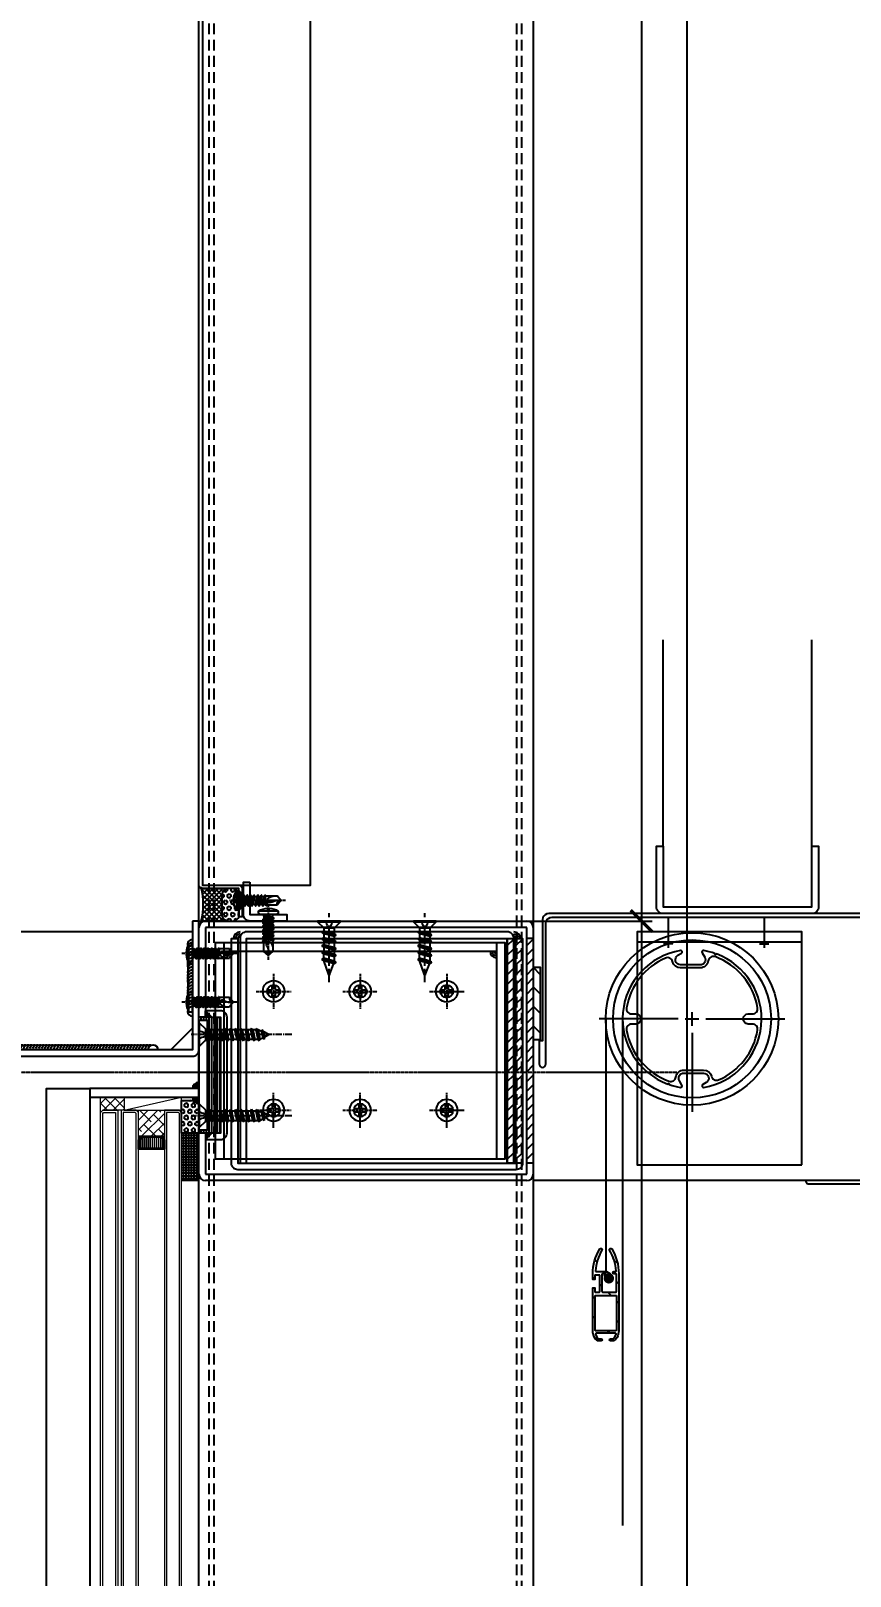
# Model space of a CAD drawing. Extents: x -3378 to 102197, y -3799 to 48702.
# Drawn here: x 58869 to 59248, y 27615 to 28330 of the extents above; entities that cross this region are included whole.
import ezdxf

# ---------------------------------------------------------------- set-up
doc = ezdxf.new("R2010")
doc.units = 0
for name, pattern in [('CEN1', [9, 6, -1, 1, -1]), ('CENTER', [2, 1.25, -0.25, 0.25, -0.25]), ('HIDDEN', [0.375, 0.25, -0.125])]:
    doc.linetypes.add(name, pattern=pattern)
for name, color, linetype in [('24WELD', 55, 'Continuous'), ('ARR', 6, 'Continuous'), ('BCM CL', 14, 'CENTER'), ('BCM-BKP', 6, 'Continuous'), ('BCM-DIM', 54, 'Continuous'), ('BCM-draft', 252, 'Continuous'), ('BCM-Extu', 4, 'Continuous'), ('BCM-GAK', 9, 'Continuous'), ('BCM-SIL', 8, 'Continuous'), ('CENTER', 4, 'CENTER'), ('CL', 14, 'CENTER'), ('DIM', 173, 'Continuous'), ('剖面線 HATCH', 251, 'Continuous'), ('泡棉', 8, 'Continuous'), ('矽利康', 9, 'Continuous'), ('結構體 STRUCTURAL', 154, 'Continuous'), ('螺絲 固定五金 FASTENERS', 124, 'Continuous'), ('螺絲、螺栓', 4, 'Continuous'), ('視覺模型鋁擠型暫替', 4, 'Continuous'), ('視覺模型鋁擠型暫替-RefEdit0', 4, 'Continuous'), ('金屬面材 METAL PANEL', 2, 'Continuous'), ('鋁擠型 AL. EXTRUSION', 3, 'Continuous'), ('鐵件 STEEL', 20, 'Continuous'), ('隱藏線 HIDDEN', 8, 'HIDDEN')]:
    doc.layers.add(name, color=color, linetype=linetype)
doc.layers.add('BCM-GK', color=252, linetype='Continuous', lineweight=5)
doc.layers.add('BCM-GLA', color=4, linetype='Continuous', lineweight=5)
doc.layers.add('不顯示', color=254, linetype='Continuous', plot=False)
doc.styles.add('GM_ANNO_TEXT', font='simplex.shx', dxfattribs={"width": 0.8})
doc.dimstyles.new('GM_DIM', dxfattribs={"dimscale": 0, "dimtxt": 20, "dimasz": 10, "dimexe": 5, "dimexo": 5, "dimgap": 5, "dimtad": 1, "dimdec": 0, "dimdsep": 46, "dimtxsty": 'GM_ANNO_TEXT', "dimblk": 'ARCHTICK', "dimcen": 0, "dimclrd": 4, "dimclre": 4, "dimclrt": 10, "dimadec": 0, "dimazin": 2, "dimtfac": 1, "dimtdec": 0, "dimtix": 1, "dimtofl": 0, "dimtmove": 2, "dimatfit": 3, "dimfxl": 1.5, "dimarcsym": 1})

# ---------------------------------------------------------------- blocks, each defined once
blk = doc.blocks.new('ASC-Facade Detail W1 & W2$0$CW_C1$0$NR-54')
for points in [[(-0.212, 1.246, 0.766396), (-0.442, -1.184, -0.994084), (-0.414, -1.194, 0.041271), (-0.212, -1.246, 0.632567), (-0.184, -1.205), (-0.23, -1.124, -0.575047), (-0.149, -0.985), (0.211, -0.985, -0.768251), (0.257, -1.159), (0.194, -1.195, 0.837568), (0.212, -1.246, 0.766396), (0.442, 1.184, -0.994084), (0.414, 1.194, 0.041271), (0.212, 1.246, 0.632567), (0.184, 1.205), (0.23, 1.124, -0.575047), (0.149, 0.985), (-0.211, 0.985, -0.768251), (-0.257, 1.159), (-0.194, 1.195, 0.837568)], [(-1.192, 0.202, 0.464153), (-1.1, 0.093), (-1.023, 0.093, -1), (-1.023, -0.093), (-1.1, -0.093, 0.464153), (-1.192, -0.202, 0.268255), (-0.42, -1.134, 0.481314), (-0.296, -1.059, -0.376214), (-0.149, -0.93), (0.211, -0.93, -0.348452), (0.355, -1.044, 0.468335), (0.483, -1.108, 0.253356), (1.192, -0.202, 0.464153), (1.1, -0.093), (1.023, -0.093, -1), (1.023, 0.093), (1.1, 0.093, 0.464153), (1.192, 0.202, 0.268255), (0.42, 1.134, 0.481314), (0.296, 1.059, -0.376214), (0.149, 0.93), (-0.211, 0.93, -0.348452), (-0.355, 1.044, 0.468335), (-0.483, 1.108, 0.253356)]]:
    blk.add_lwpolyline(points, format="xyb", close=True)
blk = doc.blocks.new('CW WINDOW SHADING')
at = {"layer": '鋁擠型 AL. EXTRUSION'}
h = blk.add_hatch(dxfattribs=at)
h.set_pattern_fill('ANSI31', color=256, scale=50.8, style=0)
h.set_pattern_definition([(135, (-79898.378, 10971.907), (4.49012806, 4.49012806), [])])
h.paths.add_polyline_path([(-10.91, 26.84), (-7.55, 26.84), (-7.55, 60.07), (-10.91, 60.07)])
h = blk.add_hatch(dxfattribs=at)
h.set_pattern_fill('ANSI31', color=256, scale=50.8, style=0)
h.set_pattern_definition([(135, (-79909.291, 10956.907), (4.49012806, 4.49012806), [])])
edge = h.paths.add_edge_path()
edge.add_arc((24.86, -70.34), 0.6, 31.34645, 211.34645, ccw=False)
edge.add_arc((6.58, -81.47), 22, 360, 391.34645, ccw=False)
edge.add_line((28.58, -81.47), (28.58, -107.91))
edge.add_arc((22.58, -107.91), 6, 330, 360, ccw=False)
edge.add_line((27.78, -110.91), (27.42, -111.54))
edge.add_arc((25.68, -110.54), 2, 270, 330, ccw=False)
edge.add_line((25.68, -112.54), (24.76, -112.54))
edge.add_arc((24.76, -112.04), 0.5, 90, 270, ccw=False)
edge.add_line((24.76, -111.54), (25.68, -111.54))
edge.add_arc((25.68, -110.54), 1, 270, 330)
edge.add_line((26.55, -111.04), (27.37, -109.61))
edge.add_arc((27.04, -109.42), 0.381, 330, 450)
edge.add_line((27.04, -109.04), (18.12, -109.04))
edge.add_arc((18.12, -109.42), 0.381, 450, 570)
edge.add_line((17.79, -109.61), (18.62, -111.04))
edge.add_arc((19.48, -110.54), 1, 210, 270)
edge.add_line((19.48, -111.54), (20.41, -111.54))
edge.add_arc((20.41, -112.04), 0.5, 270, 450, ccw=False)
edge.add_line((20.41, -112.54), (19.48, -112.54))
edge.add_arc((19.48, -110.54), 2, 210, 270, ccw=False)
edge.add_line((17.75, -111.54), (17.39, -110.91))
edge.add_arc((22.58, -107.91), 6, 180, 210, ccw=False)
edge.add_line((16.58, -107.91), (16.58, -87.96))
edge.add_line((16.58, -87.96), (17.48, -87.96))
edge.add_line((17.48, -87.96), (17.48, -89.63))
edge.add_arc((17.86, -89.63), 0.381, 540, 630)
edge.add_line((17.86, -90.01), (19.5, -90.01))
edge.add_arc((19.5, -89.63), 0.381, 270, 360)
edge.add_line((19.88, -89.63), (19.88, -82.49))
edge.add_arc((19.5, -82.49), 0.381, 360, 450)
edge.add_line((19.5, -82.11), (17.86, -82.11))
edge.add_arc((17.86, -82.49), 0.381, 450, 540)
edge.add_line((17.48, -82.49), (17.48, -84.15))
edge.add_line((17.48, -84.15), (16.58, -84.15))
edge.add_line((16.58, -84.15), (16.58, -81.47))
edge.add_arc((38.58, -81.47), 22, 508.65355, 540, ccw=False)
edge.add_arc((20.31, -70.34), 0.6, 328.65355, 508.65355, ccw=False)
edge.add_arc((38.58, -81.47), 20.8, 508.65355, 536.30887)
edge.add_arc((18.21, -80.16), 0.381, 536.30887, 630)
edge.add_line((18.21, -80.54), (21.81, -80.54))
edge.add_arc((21.81, -81.04), 0.5, 270, 450, ccw=False)
edge.add_line((21.81, -81.54), (21.16, -81.54))
edge.add_arc((21.16, -81.92), 0.381, 450, 540)
edge.add_line((20.78, -81.92), (20.78, -89.63))
edge.add_arc((21.16, -89.63), 0.381, 540, 630)
edge.add_line((21.16, -90.01), (27.2, -90.01))
edge.add_arc((27.2, -89.63), 0.381, 270, 360)
edge.add_line((27.58, -89.63), (27.58, -81.92))
edge.add_arc((27.2, -81.92), 0.381, 360, 450)
edge.add_line((27.2, -81.54), (26.36, -81.54))
edge.add_arc((26.36, -81.04), 0.5, 90, 270, ccw=False)
edge.add_line((26.36, -80.54), (26.96, -80.54))
edge.add_arc((26.96, -80.16), 0.381, 270, 363.69113)
edge.add_arc((6.58, -81.47), 20.8, 363.69113, 391.34645)
edge = h.paths.add_edge_path(flags=16)
edge.add_line((27.54, -91.58), (27.54, -107.58))
edge.add_arc((27.28, -107.58), 0.254, 270, 360, ccw=False)
edge.add_line((27.28, -107.84), (17.88, -107.84))
edge.add_arc((17.88, -107.58), 0.254, 180, 270, ccw=False)
edge.add_line((17.63, -107.58), (17.63, -91.84))
edge.add_arc((17.88, -91.84), 0.254, 90, 180, ccw=False)
edge.add_line((17.88, -91.58), (27.54, -91.58))
for p, q in [((182.85, 85), (-3.68, 85)), ((51.35, 83.12), (51.35, 69.19)), ((95.8, 83.12), (95.8, 69.19)), ((113.26, 71.86), (37.06, 71.86)), ((53.51, 71.01), (49.24, 71.01)), ((93.64, 71.01), (97.91, 71.01)), ((56.11, 36.3), (19.6, 36.3)), ((22.58, 36.3), (22.58, -80.3)), ((30.36, 36.3), (30.36, -197.94)), ((59.29, 36.3), (65.64, 36.3)), ((62.46, 33.12), (62.46, 39.47)), ((68.81, 36.3), (105.32, 36.3)), ((62.46, 29.95), (62.46, -6.57)), ((199.2, 10.18), (184.49, 10.18)), ((186.37, 12.07), (186.37, 8.3))]:
    blk.add_line(p, q, dxfattribs=at)
for points in [[(187.9, 84.41), (187.14, 84.83), (186.29, 85), (-3.68, 85), (-4.61, 84.83), (-5.38, 84.49), (-6.05, 83.9), (-6.48, 83.14), (-6.65, 82.29), (-6.65, 26.15), (-8.26, 26.15), (-8.26, 15.48), (-8.09, 14.89), (-7.75, 14.38), (-7.24, 14.04), (-6.65, 13.87), (-6.05, 14.04), (-5.55, 14.38), (-5.21, 14.89), (-5.12, 15.48), (-5.12, 80.43), (-4.95, 81.36), (-4.53, 82.21), (-3.94, 82.8), (-3.09, 83.22), (-2.16, 83.39), (184.51, 83.39), (185.45, 83.31), (186.21, 82.88), (186.89, 82.29), (187.31, 81.53), (187.48, 80.6), (187.48, 2.34), (189.09, 2.34), (189.09, 82.21), (188.92, 83.05), (188.49, 83.81)], [(113.26, -31.18), (113.26, 76.62), (37.06, 76.62), (37.06, -31.18)], [(-10.91, 26.84), (-7.55, 26.84), (-7.55, 60.07), (-10.91, 60.07)], [(190.66, 18.18), (189.09, 18.18), (189.09, 2.33), (186.55, 2.33), (186.55, -0.21), (189.09, -0.21), (189.09, -18.32), (183.52, -18.32), (183.52, -11.34), (181.95, -11.34), (181.95, -20.86), (189.09, -20.86), (189.09, -30.22), (189.34, -30.48), (189.09, -30.73), (189.09, -40), (219.26, -40), (220.84, -38.43), (194.01, -38.43), (194.01, -35.73), (192.44, -35.73), (192.44, -38.43), (190.66, -38.43), (190.66, -22.64), (192.44, -22.64), (192.44, -25.33), (194.01, -25.33), (194.01, -21.07), (190.66, -21.07), (190.66, -0.21), (194.01, -0.21), (194.01, 2.33), (190.66, 2.33), (190.66, 18.18)], [(22.58, -80.3), (22.05, -82.6)], [(22.58, -80.3), (24.61, -81.51)]]:
    blk.add_lwpolyline(points, close=True, dxfattribs=at)
blk.add_lwpolyline([(116.17, -40), (182.73, -40), (183.61, -40), (187.6, -40, 0.153915), (187.83, -39.93), (188.92, -39.16, 0.73323), (188.69, -38.43), (187.51, -38.43), (183.61, -38.43), (182.73, -38.43), (181.54, -38.43, -0.414214), (181.14, -38.02), (181.14, -11.75, -0.414214), (181.54, -11.34), (182.34, -11.34), (183.12, -11.34, -0.414214), (183.52, -11.75), (183.52, -13.14), (183.52, -17.29, 0.414214), (183.93, -17.7), (184.69, -17.7, 0.414214), (185.1, -17.29), (185.1, -16.73), (185.1, -10.17, 0.414214), (184.69, -9.76), (179.97, -9.76, 0.414214), (179.56, -10.17), (179.56, -37.13), (179.56, -38.02, -0.414214), (179.16, -38.43), (178.53, -38.43), (177.97, -38.43), (166.43, -38.43), (166.3, -38.55, -0.414214), (166.05, -38.55), (165.92, -38.43), (118, -38.43), (115.41, -38.43, 0.668179), (115.12, -39.12), (115.88, -39.88, 0.198912), (116.17, -40)], format="xyb", dxfattribs=at)
for points in [[(24.35, -70.65, -1), (25.37, -70.03, -0.137634), (28.58, -81.47), (28.58, -107.91, -0.131652), (27.78, -110.91), (27.42, -111.54, -0.267949), (25.68, -112.54), (24.76, -112.54, -1), (24.76, -111.54), (25.68, -111.54, 0.267949), (26.55, -111.04), (27.37, -109.61, 0.57735), (27.04, -109.04), (18.12, -109.04, 0.57735), (17.79, -109.61), (18.62, -111.04, 0.267949), (19.48, -111.54), (20.41, -111.54, -1), (20.41, -112.54), (19.48, -112.54, -0.267949), (17.75, -111.54), (17.39, -110.91, -0.131652), (16.58, -107.91), (16.58, -87.96), (17.48, -87.96), (17.48, -89.63, 0.414214), (17.86, -90.01), (19.5, -90.01, 0.414214), (19.88, -89.63), (19.88, -82.49, 0.414214), (19.5, -82.11), (17.86, -82.11, 0.414214), (17.48, -82.49), (17.48, -84.15), (16.58, -84.15), (16.58, -81.47, -0.137634), (19.79, -70.03, -1), (20.82, -70.65, 0.121258), (17.83, -80.13, 0.433211), (18.21, -80.54), (21.81, -80.54, -1), (21.81, -81.54), (21.16, -81.54, 0.414214), (20.78, -81.92), (20.78, -89.63, 0.414214), (21.16, -90.01), (27.2, -90.01, 0.414214), (27.58, -89.63), (27.58, -81.92, 0.414214), (27.2, -81.54), (26.36, -81.54, -1), (26.36, -80.54), (26.96, -80.54, 0.433211), (27.34, -80.13, 0.121258)], [(17.63, -91.58), (27.28, -91.58, -0.414214), (27.54, -91.84), (27.54, -107.58, -0.414214), (27.28, -107.84), (17.88, -107.84, -0.414214), (17.63, -107.58)], [(27.54, -91.58), (27.54, -107.58, -0.414214), (27.28, -107.84), (17.88, -107.84, -0.414214), (17.63, -107.58), (17.63, -91.84, -0.414214), (17.88, -91.58)]]:
    blk.add_lwpolyline(points, format="xyb", close=True, dxfattribs=at)
at = {"layer": '鋁擠型 AL. EXTRUSION', "const_width": 2.39}
blk.add_lwpolyline([(25.12, -83.21, -1), (22.9, -84.08, -1)], format="xyb", close=True, dxfattribs=at)
at = {"layer": '鋁擠型 AL. EXTRUSION'}
for radius in [39.88, 36.51]:
    blk.add_circle((62.46, 36.3), radius, dxfattribs=at)
at = {"layer": '鋁擠型 AL. EXTRUSION', "xscale": 25.39999999850988, "yscale": 25.39999999850988, "zscale": 25.39999999850988}
blk.add_blockref('ASC-Facade Detail W1 & W2$0$CW_C1$0$NR-54', (62.46, 36.3), dxfattribs=at)
blk = doc.blocks.new('6t 矽酸鈣板')
blk.add_blockref('CW WINDOW SHADING', (10.91, 38.43, 0))
blk = doc.blocks.new('*U654')
for centre, end in [((-143.9, 4.7), 286.3529), ((-141.4, 4.6), 286.3529), ((-138.9, 4.5), 286.3529), ((-136.4, 4.4), 286.3529), ((-133.9, 4.3), 286.3529), ((-131.4, 4.3), 286.3529), ((-128.9, 4.2), 286.3529), ((-126.4, 4.1), 286.3529), ((-123.9, 4), 286.3529), ((-121.4, 3.9), 286.3529), ((-118.9, 3.9), 286.3529), ((-116.4, 3.8), 286.3529), ((-113.9, 3.7), 286.3529), ((-111.4, 3.6), 286.3529), ((-108.9, 3.5), 286.3529), ((-106.4, 3.5), 286.3529), ((-103.9, 3.4), 286.3529), ((-101.4, 3.3), 286.3529), ((-98.9, 3.2), 286.3529), ((-96.4, 3.1), 286.3529), ((-94, 3), 286.3529), ((-91.5, 3), 286.3529), ((-89, 2.9), 286.3529), ((-86.5, 2.8), 286.3529), ((-84, 2.7), 286.3529), ((-81.5, 2.6), 286.3529), ((-79, 2.6), 286.3529), ((-76.5, 2.5), 286.3529), ((-74, 2.4), 286.3529), ((-71.5, 2.3), 286.3529), ((-69, 2.2), 286.3529), ((-66.5, 2.2), 286.3529), ((-64, 2.1), 286.3529), ((-61.5, 2), 286.3529), ((-59, 1.9), 286.3529), ((-56.5, 1.8), 286.3529), ((-54, 1.7), 286.3529), ((-51.5, 1.7), 286.3529), ((-49, 1.6), 286.3529), ((-46.5, 1.5), 286.3529), ((-44, 1.4), 286.3529), ((-41.5, 1.3), 286.3529), ((-39, 1.3), 286.3529), ((-36.5, 1.2), 286.3529), ((-34, 1.1), 286.3529), ((-31.5, 1), 286.3529), ((-29, 0.9), 286.3529), ((-26.5, 0.9), 286.3529), ((-24, 0.8), 286.3529), ((-21.5, 0.7), 286.3529), ((-19, 0.6), 286.3529), ((-16.5, 0.5), 286.3529), ((-14, 0.5), 286.3529), ((-11.5, 0.4), 286.3529), ((-9, 0.3), 286.3529), ((-6.5, 0.2), 286.3529), ((-4, 0.1), 358.1431)]:
    blk.add_arc(centre, 4, 178.1431, end)
blk = doc.blocks.new('*U655')
for centre, end in [((-0.4, -11.5), 16.3529), ((-0.3, -9), 16.3529), ((-0.1, -4), 88.1431), ((-0.2, -6.5), 16.3529), ((-0.9, -26.5), 16.3529), ((-0.8, -24), 16.3529), ((-0.7, -21.5), 16.3529), ((-0.5, -16.5), 16.3529), ((-0.6, -19), 16.3529), ((-0.5, -14), 16.3529), ((-1.3, -39), 16.3529), ((-1.2, -36.5), 16.3529), ((-1, -31.5), 16.3529), ((-1.1, -34), 16.3529), ((-0.9, -29), 16.3529), ((-1.7, -51.5), 16.3529), ((-1.6, -49), 16.3529), ((-1.4, -44), 16.3529), ((-1.5, -46.5), 16.3529), ((-1.3, -41.5), 16.3529), ((-1.8, -56.5), 16.3529), ((-1.9, -59), 16.3529), ((-1.7, -54), 16.3529)]:
    blk.add_arc(centre, 4, 268.1431, end)
blk = doc.blocks.new('A$C20AE7E0D')
at = {"layer": 'ARR', "color": 0, "linetype": 'CENTER', "ltscale": 0.87}
blk.add_line((21, 0), (-5.1, 0), dxfattribs=at)
at = {"layer": 'ARR', "color": 0, "linetype": 'ByBlock', "ltscale": 0.3}
for p, q in [((-1.61, -4.5), (-1.61, 4.5)), ((0.5, 2.24), (1.14, 1.9)), ((0.72, 2.13), (1.65, -2.5)), ((1.89, 1.9), (1.14, 1.9)), ((2.24, 2.5), (3.24, -2.5)), ((3.48, 1.9), (2.73, 1.9)), ((3.83, 2.5), (4.83, -2.5)), ((5.07, 1.9), (4.32, 1.9)), ((5.42, 2.5), (6.42, -2.5)), ((6.81, 1.9), (5.91, 1.9)), ((7.16, 2.5), (8.16, -2.5)), ((8.4, 1.9), (7.65, 1.9)), ((8.75, 2.5), (9.75, -2.5)), ((10.14, 1.9), (9.24, 1.9)), ((10.49, 2.5), (11.49, -2.5)), ((11.73, 1.9), (10.98, 1.9)), ((12.08, 2.5), (12.7, -0.6)), ((17.12, 2.1), (12.46, 2.1)), ((18.83, 0.06), (17.12, 2.1)), ((18.83, 0.06), (18.95, 0.06)), ((19, -0.01), (19, 0.01)), ((2.14, -1.9), (2.89, -1.9)), ((3.73, -1.9), (4.48, -1.9)), ((5.32, -1.9), (6.07, -1.9)), ((6.91, -1.9), (7.81, -1.9)), ((8.65, -1.9), (9.4, -1.9)), ((10.24, -1.9), (11.14, -1.9)), ((11.87, -2.1), (15.91, -2.1)), ((18.83, -0.06), (17.12, -2.1)), ((18.83, -0.06), (18.95, -0.06))]:
    blk.add_line(p, q, dxfattribs=at)
blk.add_lwpolyline([(-2.98, -0.5, 0.134476), (-1.61, -4.5), (-0.58, -4.5, 0.198912), (-0.44, -4.44), (-0.06, -4.06, 0.198912), (0, -3.92), (0, 3.92, 0.198912), (-0.06, 4.06), (-0.44, 4.44, 0.198912), (-0.58, 4.5), (-1.61, 4.5, 0.134562), (-2.98, 0.5), (-2.48, 0.5), (-2.48, -0.5), (-2.98, -0.5)], format="xyb", dxfattribs=at)
blk.add_lwpolyline([(1.14, 1.9), (2.14, -1.9), (1.8, -2.5), (1.65, -2.5), (1.3, -1.9), (0.3, 1.9), (0.5, 2.24)], dxfattribs=at)
for points in [[(3.24, -2.5), (2.89, -1.9), (1.89, 1.9), (2.24, 2.5), (2.39, 2.5), (2.73, 1.9), (3.73, -1.9), (3.39, -2.5)], [(4.83, -2.5), (4.48, -1.9), (3.48, 1.9), (3.83, 2.5), (3.98, 2.5), (4.32, 1.9), (5.32, -1.9), (4.98, -2.5)], [(6.42, -2.5), (6.07, -1.9), (5.07, 1.9), (5.42, 2.5), (5.57, 2.5), (5.91, 1.9), (6.91, -1.9), (6.57, -2.5)], [(8.16, -2.5), (7.81, -1.9), (6.81, 1.9), (7.16, 2.5), (7.31, 2.5), (7.65, 1.9), (8.65, -1.9), (8.31, -2.5)], [(9.75, -2.5), (9.4, -1.9), (8.4, 1.9), (8.75, 2.5), (8.9, 2.5), (9.24, 1.9), (10.24, -1.9), (9.9, -2.5)], [(11.49, -2.5), (11.14, -1.9), (10.14, 1.9), (10.49, 2.5), (10.64, 2.5), (10.98, 1.9), (11.98, -1.9), (11.64, -2.5)], [(12.08, 2.5), (11.73, 1.9), (12.7, -0.6), (12.46, 2.1), (12.23, 2.5)]]:
    blk.add_lwpolyline(points, close=True, dxfattribs=at)
for centre, radius, start, end in [((0.67, 3.07), 0.874, 220.33884, 257.78016), ((13.86, -0.29), 1.2, 56.15202, 236.15202), ((17.85, 6.88), 7.01, 241.64577, 278.00805), ((18.9, 1.75), 1.82, 168.86169, 267.68654), ((18.95, 0.01), 0.05, 0, 90), ((1.17, -3.34), 1.44, 84.73115, 144.21996), ((16.52, 4.88), 7.01, 241.64577, 274.95411), ((18.95, -0.01), 0.05, 270, 0)]:
    blk.add_arc(centre, radius, start, end, dxfattribs=at)
blk = doc.blocks.new('*U77')
at = {"color": 0, "linetype": 'ByBlock'}
blk.add_blockref('A$C20AE7E0D', (0, 0), dxfattribs=at)
blk = doc.blocks.new('組件01')
at = {"layer": '視覺模型鋁擠型暫替', "color": 7, "linetype": 'Continuous'}
for centre, radius, start, end in [((-88.5, 0), 3, 180, 270), ((-88.5, 0), 2, 180, 270), ((-88.5, 0), 1, 180, 270), ((-85.5, 0), 1, 270, 0), ((-85.5, 0), 2, 270, 0), ((-85.5, 0), 3, 270, 0)]:
    blk.add_arc(centre, radius, start, end, dxfattribs=at)
at = {"layer": '金屬面材 METAL PANEL', "linetype": 'Continuous'}
blk.add_line((-3, 13), (-13, 3), dxfattribs=at)
blk.add_lwpolyline([(-3, 62.5), (-3, 3), (-110, 3), (-110, 0), (-3, 0, 0.414214), (0, 3), (0, 62.5)], format="xyb", close=True, dxfattribs=at)
blk.add_lwpolyline([(-3, 57.5), (-105, 57.5), (-105, 3)], dxfattribs=at)
blk.add_lwpolyline([(-85.5, 0), (-85.5, -54.5, -0.414214), (-88.5, -57.5), (-130.5, -57.5), (-130.5, -54.5), (-88.5, -54.5), (-88.5, 0)], format="xyb", dxfattribs=at)
at = {"layer": '24WELD', "zscale": 0.5625}
for name, p, xscale, yscale, rotation in [('*U655', (-3, 18.48), 0.5625, 0.5625, 181.8569201425871), ('*U654', (-18.97, 3), -0.5625000000000022, 0.5625000000000022, 178.1430628016457)]:
    blk.add_blockref(name, p, dxfattribs=dict(at, xscale=xscale, yscale=yscale, rotation=rotation))
at = {"layer": '螺絲 固定五金 FASTENERS'}
for p in [(-3, 47.5), (-3, 25)]:
    blk.add_blockref('*U77', p, dxfattribs=at)
blk = doc.blocks.new('A$C4E2A2353')
at = {"layer": 'ARR', "color": 0, "linetype": 'CEN1', "ltscale": 0.5}
blk.add_line((42.86, 0), (-3.62, 0), dxfattribs=at)
at = {"layer": 'ARR', "color": 0, "linetype": 'ByBlock', "ltscale": 0.3}
for p, q in [((0.3, -5.3), (0.3, 5.3)), ((3.1, -2.5), (3.1, 2.5)), ((4.38, 2.15), (3.1, 2.15)), ((3.1, 1.24), (3.82, -2.16)), ((4.71, 2.87), (4.38, 2.15)), ((4.38, 2.15), (5.3, -2.16)), ((4.43, 1.96), (5.34, -2.36)), ((5.34, 2.15), (4.71, 2.87)), ((4.71, 2.87), (5.93, -2.88)), ((4.89, 2.06), (5.8, -2.26)), ((6.82, 2.15), (5.34, 2.15)), ((5.34, 2.15), (6.26, -2.16)), ((5.34, 2.15), (6.26, -2.16)), ((7.15, 2.87), (6.82, 2.15)), ((6.82, 2.15), (7.74, -2.16)), ((6.86, 1.96), (7.78, -2.36)), ((7.78, 2.15), (7.15, 2.87)), ((7.15, 2.87), (8.37, -2.88)), ((7.32, 2.06), (8.24, -2.26)), ((9.26, 2.15), (7.78, 2.15)), ((7.78, 2.15), (8.7, -2.16)), ((7.78, 2.15), (8.7, -2.16)), ((9.59, 2.87), (9.26, 2.15)), ((9.26, 2.15), (10.17, -2.16)), ((9.3, 1.96), (10.21, -2.36)), ((10.22, 2.15), (9.59, 2.87)), ((9.59, 2.87), (10.81, -2.88)), ((9.76, 2.06), (10.67, -2.26)), ((11.7, 2.15), (10.22, 2.15)), ((10.22, 2.15), (11.13, -2.16)), ((10.22, 2.15), (11.13, -2.16)), ((12.02, 2.87), (11.7, 2.15)), ((11.7, 2.15), (12.61, -2.16)), ((11.74, 1.96), (12.65, -2.36)), ((12.66, 2.15), (12.02, 2.87)), ((12.02, 2.87), (13.24, -2.88)), ((12.2, 2.06), (13.11, -2.26)), ((14.13, 2.15), (12.66, 2.15)), ((12.66, 2.15), (13.57, -2.16)), ((12.66, 2.15), (13.57, -2.16)), ((14.46, 2.87), (14.13, 2.15)), ((14.13, 2.15), (15.05, -2.16)), ((14.18, 1.96), (15.09, -2.36)), ((15.09, 2.15), (14.46, 2.87)), ((14.46, 2.87), (15.68, -2.88)), ((14.64, 2.06), (15.55, -2.26)), ((16.57, 2.15), (15.09, 2.15)), ((15.09, 2.15), (16.01, -2.16)), ((15.09, 2.15), (16.01, -2.16)), ((16.9, 2.87), (16.57, 2.15)), ((16.57, 2.15), (17.49, -2.16)), ((16.61, 1.96), (17.53, -2.36)), ((17.53, 2.15), (16.9, 2.87)), ((16.9, 2.87), (18.12, -2.88)), ((17.07, 2.06), (17.99, -2.26)), ((19.01, 2.15), (17.53, 2.15)), ((17.53, 2.15), (18.45, -2.16)), ((17.53, 2.15), (18.45, -2.16)), ((19.34, 2.87), (19.01, 2.15)), ((19.01, 2.15), (19.92, -2.16)), ((19.05, 1.96), (19.96, -2.36)), ((19.97, 2.15), (19.34, 2.87)), ((19.34, 2.87), (20.56, -2.88)), ((19.51, 2.06), (20.42, -2.26)), ((21.45, 2.15), (19.97, 2.15)), ((19.97, 2.15), (20.88, -2.16)), ((19.97, 2.15), (20.88, -2.16)), ((21.77, 2.87), (21.45, 2.15)), ((21.77, 2.87), (21.45, 2.15)), ((21.45, 2.15), (22.36, -2.16)), ((21.45, 2.15), (22.36, -2.16)), ((21.49, 1.96), (22.4, -2.36)), ((21.49, 1.96), (22.4, -2.36)), ((22.41, 2.15), (21.77, 2.87)), ((21.77, 2.87), (22.99, -2.88)), ((22.41, 2.15), (21.77, 2.87)), ((21.77, 2.87), (22.99, -2.88)), ((21.95, 2.06), (22.86, -2.26)), ((21.95, 2.06), (22.86, -2.26)), ((23.88, 2.15), (22.41, 2.15)), ((22.41, 2.15), (23.32, -2.16)), ((23.88, 2.15), (22.41, 2.15)), ((22.41, 2.15), (23.32, -2.16)), ((22.41, 2.15), (23.32, -2.16)), ((22.41, 2.15), (23.32, -2.16)), ((24.21, 2.87), (23.88, 2.15)), ((24.21, 2.87), (23.88, 2.15)), ((23.88, 2.15), (24.8, -2.16)), ((23.88, 2.15), (24.8, -2.16)), ((23.93, 1.96), (24.84, -2.36)), ((23.93, 1.96), (24.84, -2.36)), ((24.84, 2.15), (24.21, 2.87)), ((24.21, 2.87), (25.43, -2.88)), ((24.84, 2.15), (24.21, 2.87)), ((24.21, 2.87), (25.43, -2.88)), ((24.38, 2.06), (25.3, -2.26)), ((24.38, 2.06), (25.3, -2.26)), ((26.32, 2.15), (24.84, 2.15)), ((24.84, 2.15), (25.76, -2.16)), ((26.32, 2.15), (24.84, 2.15)), ((24.84, 2.15), (25.76, -2.16)), ((24.84, 2.15), (25.76, -2.16)), ((24.84, 2.15), (25.76, -2.16)), ((26.65, 2.87), (26.32, 2.15)), ((26.65, 2.87), (26.32, 2.15)), ((26.32, 2.15), (27.24, -2.16)), ((26.32, 2.15), (27.24, -2.16)), ((26.36, 1.96), (27.28, -2.36)), ((26.36, 1.96), (27.28, -2.36)), ((27.28, 2.15), (26.65, 2.87)), ((26.65, 2.87), (27.87, -2.88)), ((27.28, 2.15), (26.65, 2.87)), ((26.65, 2.87), (27.87, -2.88)), ((26.82, 2.06), (27.74, -2.26)), ((26.82, 2.06), (27.74, -2.26)), ((28.91, 1.45), (27.28, 2.15)), ((27.28, 2.15), (28.19, -2.16)), ((27.28, 2.15), (28.19, -2.16)), ((27.28, 2.15), (28.19, -2.16)), ((27.28, 2.15), (28.19, -2.16)), ((29.24, 2.17), (28.91, 1.45)), ((28.91, 1.45), (29.52, -1.46)), ((29.96, 0.99), (29.24, 2.17)), ((29.24, 2.17), (30.16, -2.18)), ((32.25, 0), (29.96, 1.25)), ((29.96, 0.99), (30.39, -1)), ((32.26, 0), (32.25, 0)), ((3.1, -1.02), (3.49, -2.88)), ((3.1, -2.44), (3.49, -2.88)), ((3.49, -2.88), (3.82, -2.16)), ((3.82, -2.16), (5.3, -2.16)), ((5.3, -2.16), (5.93, -2.88)), ((5.93, -2.88), (6.26, -2.16)), ((6.26, -2.16), (7.74, -2.16)), ((7.74, -2.16), (8.37, -2.88)), ((8.37, -2.88), (8.7, -2.16)), ((8.7, -2.16), (10.17, -2.16)), ((10.17, -2.16), (10.81, -2.88)), ((10.81, -2.88), (11.13, -2.16)), ((11.13, -2.16), (12.61, -2.16)), ((12.61, -2.16), (13.24, -2.88)), ((13.24, -2.88), (13.57, -2.16)), ((13.57, -2.16), (15.05, -2.16)), ((15.05, -2.16), (15.68, -2.88)), ((15.68, -2.88), (16.01, -2.16)), ((16.01, -2.16), (17.49, -2.16)), ((17.49, -2.16), (18.12, -2.88)), ((18.12, -2.88), (18.45, -2.16)), ((18.45, -2.16), (19.92, -2.16)), ((19.92, -2.16), (20.56, -2.88)), ((20.56, -2.88), (20.88, -2.16)), ((20.88, -2.16), (22.36, -2.16)), ((22.36, -2.16), (22.99, -2.88)), ((22.36, -2.16), (22.99, -2.88)), ((22.99, -2.88), (23.32, -2.16)), ((22.99, -2.88), (23.32, -2.16)), ((23.32, -2.16), (24.8, -2.16)), ((23.32, -2.16), (24.8, -2.16)), ((24.8, -2.16), (25.43, -2.88)), ((24.8, -2.16), (25.43, -2.88)), ((25.43, -2.88), (25.76, -2.16)), ((25.43, -2.88), (25.76, -2.16)), ((25.76, -2.16), (27.24, -2.16)), ((25.76, -2.16), (27.24, -2.16)), ((27.24, -2.16), (27.87, -2.88)), ((27.24, -2.16), (27.87, -2.88)), ((27.87, -2.88), (28.19, -2.16)), ((27.87, -2.88), (28.19, -2.16)), ((28.19, -2.16), (29.52, -1.46)), ((29.52, -1.46), (30.16, -2.18)), ((30.16, -2.18), (30.39, -1)), ((30.39, -1), (32.25, -0.01)), ((32.25, -0.01), (32.26, 0))]:
    blk.add_line(p, q, dxfattribs=at)
blk.add_lwpolyline([(3.1, 2.5), (0.3, 5.3), (0, 5.3), (0, -5.3), (0.3, -5.3), (3.1, -2.5)], dxfattribs=at)
blk.add_lwpolyline([(0, -1.61, 0.048054), (2.67, -0.68, 0.292428), (3.1, 0, 0.292428), (2.67, 0.68, 0.048054), (0, 1.61, 0.048054)], format="xyb", dxfattribs=at)
blk = doc.blocks.new('*U920')
at = {"layer": '螺絲、螺栓', "color": 0, "linetype": 'ByBlock', "xscale": -1, "rotation": 180}
blk.add_blockref('A$C4E2A2353', (0, 0), dxfattribs=at)
blk = doc.blocks.new('*u164')
at = {"layer": '泡棉'}
h = blk.add_hatch(dxfattribs=at)
h.set_pattern_fill('HEX', color=256, scale=0.3)
h.set_pattern_definition([(0, (-4141.5022, 978.2385), (0, 1.6497784), [0.9525, -1.905]), (120, (-4141.5022, 978.2385), (-1.42875, -0.8248892), [0.9525, -1.905]), (60, (-4140.5497, 978.2385), (-1.42875, 0.8248892), [0.9525, -1.905])])
edge = h.paths.add_edge_path()
edge.add_line((-12, 9.53), (-3, 9.53))
edge.add_arc((-3, 12.53), 3, 270, 360)
edge.add_line((0, 12.53), (0, 14.53))
edge.add_arc((-3, 14.53), 3, 0, 90)
edge.add_line((-3, 17.53), (-12, 17.53))
edge.add_arc((-12, 14.53), 3, 90, 180)
edge.add_line((-15, 14.53), (-15, 12.53))
edge.add_arc((-12, 12.53), 3, 180, 270)
at = {"layer": '矽利康'}
h = blk.add_hatch(dxfattribs=at)
h.set_pattern_fill('ANSI37', color=256, scale=0.5, style=0)
h.set_pattern_definition([(45, (-4141.5022, 978.2385), (-1.122532, 1.122532), []), (135, (-4141.5022, 978.2385), (-1.122532, -1.122532), [])])
edge = h.paths.add_edge_path()
edge.add_arc((-7.73, -32.06), 32.98, 76.43716, 103.56284)
edge.add_arc((-16.6, 1.13), 1.6, 315, 360)
edge.add_line((-15, 1.13), (-15, 12.53))
edge.add_arc((-12, 12.53), 3, 180, 270)
edge.add_line((-12, 9.53), (-3, 9.53))
edge.add_arc((-3, 12.53), 3, 270, 360)
edge.add_line((0, 12.53), (0, 0))
at = {"layer": '泡棉'}
blk.add_lwpolyline([(-12, 9.53), (-3, 9.53, 0.414214), (0, 12.53), (0, 14.53, 0.414214), (-3, 17.53), (-12, 17.53, 0.414214), (-15, 14.53), (-15, 12.53, 0.414214)], format="xyb", close=True, dxfattribs=at)
at = {"layer": '矽利康'}
blk.add_lwpolyline([(0, 0, 0.118914), (-15.47, 0, 0.198912), (-15, 1.13), (-15, 12.53, 0.414214), (-12, 9.53), (-3, 9.53, 0.414214), (0, 12.53)], format="xyb", close=True, dxfattribs=at)
blk = doc.blocks.new('*U35')
blk.add_lwpolyline([(1.22, 0.68), (2.48, 0.68, -0.398336), (3.02, 0.16, -0.027263), (3.02, -0.16, -0.398336), (2.48, -0.68), (1.22, -0.68, 0.414214), (0.68, -1.22), (0.68, -2.48, -0.398336), (0.16, -3.02, -0.027263), (-0.16, -3.02, -0.398336), (-0.68, -2.48), (-0.68, -1.22, 0.414214), (-1.22, -0.68), (-2.48, -0.68, -0.398336), (-3.02, -0.16, -0.027263), (-3.02, 0.16, -0.398336), (-2.48, 0.68), (-1.22, 0.68, 0.414214), (-0.68, 1.22), (-0.68, 2.48, -0.398336), (-0.16, 3.02, -0.027263), (0.16, 3.02, -0.398336), (0.68, 2.48), (0.68, 1.22, 0.414214)], format="xyb", close=True)
blk.add_circle((0, 0), 5)
at = {"layer": 'CL'}
for p, q in [((0, 8.04), (0, -8.04)), ((-8.04, 0), (8.04, 0))]:
    blk.add_line(p, q, dxfattribs=at)
blk = doc.blocks.new('圓孔6mm')
at = {"layer": '視覺模型鋁擠型暫替', "color": 6, "linetype": 'Continuous'}
blk.add_circle((0, 0), 3, dxfattribs=at)
at = {"layer": 'BCM-draft'}
blk.add_blockref('*U35', (0, 0), dxfattribs=at)
blk = doc.blocks.new('上下水槽合併托架用')
at = {"layer": '視覺模型鋁擠型暫替-RefEdit0', "color": 7}
for centre, radius, start, end in [((-130, -4), 1, 270, 0), ((-130, -4), 2, 270, 0), ((-130, -4), 3, 270, 0), ((-4, -4), 3, 180, 270), ((-4, -4), 2, 180, 270), ((-4, -4), 1, 180, 270)]:
    blk.add_arc(centre, radius, start, end, dxfattribs=at)
at = {"layer": '金屬面材 METAL PANEL'}
for p, q in [((-130, 0), (-130, -100)), ((-130, -4), (-4, -4)), ((-4, 0), (-4, -100))]:
    blk.add_line(p, q, dxfattribs=at)
blk.add_lwpolyline([(-134, -100), (0, -100), (0, 0), (-134, 0)], close=True, dxfattribs=at)
at = {"layer": '視覺模型鋁擠型暫替', "linetype": 'Continuous'}
for p in [(-107, -22.5, 0), (-67, -22.5, 0), (-27, -22.5, 0)]:
    blk.add_blockref('圓孔6mm', p, dxfattribs=at)
at = {"layer": '視覺模型鋁擠型暫替', "linetype": 'Continuous', "xscale": -1, "rotation": 180}
for p in [(-107, -77.5, 0), (-67, -77.5, 0), (-27, -77.5, 0)]:
    blk.add_blockref('圓孔6mm', p, dxfattribs=at)
blk = doc.blocks.new('*u927')
at = {"layer": 'CENTER', "color": 0, "ltscale": 5}
blk.add_line((28.28, 0), (-3.62, 0), dxfattribs=at)
at = {"layer": '螺絲、螺栓', "color": 0, "linetype": 'ByBlock', "ltscale": 0.2}
for p, q in [((0.3, 5.3), (0.3, -5.3)), ((3.1, 2.5), (3.1, -2.5)), ((3.1, 2.39), (4.64, 2.39)), ((5.08, 3.15), (6.34, -3.15)), ((5.7, 2.39), (7.79, 2.39)), ((8.23, 3.15), (9.49, -3.15)), ((8.85, 2.39), (10.94, 2.39)), ((11.38, 3.15), (12.64, -3.15)), ((12, 2.39), (14.09, 2.39)), ((14.53, 3.15), (15.79, -3.15)), ((17.24, 2.39), (15.15, 2.39)), ((17.68, 3.15), (18.94, -3.15)), ((18.17, 2.61), (24.84, 0.24)), ((3.1, -2.39), (5.9, -2.39)), ((6.96, -2.39), (9.05, -2.39)), ((10.11, -2.39), (12.2, -2.39)), ((13.26, -2.39), (15.35, -2.39)), ((16.41, -2.39), (18.5, -2.39)), ((24.84, -0.23), (19.52, -2.25))]:
    blk.add_line(p, q, dxfattribs=at)
blk.add_lwpolyline([(3.1, -2.5), (0.3, -5.3), (0, -5.3), (0, 5.3), (0.3, 5.3), (3.1, 2.5)], dxfattribs=at)
blk.add_lwpolyline([(0, 1.61, -0.048054), (2.67, 0.68, -0.292428), (3.1, 0, -0.292428), (2.67, -0.68, -0.048054), (0, -1.61, -0.048054)], format="xyb", dxfattribs=at)
for points in [[(6.34, -3.15), (5.9, -2.39), (4.64, 2.39), (5.08, 3.15), (5.27, 3.15), (5.7, 2.39), (6.96, -2.39), (6.53, -3.15)], [(9.49, -3.15), (9.05, -2.39), (7.79, 2.39), (8.23, 3.15), (8.42, 3.15), (8.85, 2.39), (10.11, -2.39), (9.68, -3.15)], [(12.64, -3.15), (12.2, -2.39), (10.94, 2.39), (11.38, 3.15), (11.57, 3.15), (12, 2.39), (13.26, -2.39), (12.83, -3.15)], [(15.79, -3.15), (15.35, -2.39), (14.09, 2.39), (14.53, 3.15), (14.72, 3.15), (15.15, 2.39), (16.41, -2.39), (15.98, -3.15)], [(18.94, -3.15), (18.5, -2.39), (17.24, 2.39), (17.68, 3.15), (17.87, 3.15), (18.3, 2.39), (19.56, -2.39), (19.13, -3.15)]]:
    blk.add_lwpolyline(points, close=True, dxfattribs=at)
blk.add_arc((24.75, 0), 0.252, 292.16272, 69.4623, dxfattribs=at)
blk = doc.blocks.new('*U929')
blk.add_blockref('*u927', (0, 0))
blk = doc.blocks.new('陽台帷幕下方固定')
h = blk.add_hatch()
h.set_pattern_fill('ANSI31', color=9, scale=10, angle=45, style=0)
h.set_pattern_definition([(90, (28287.5603, -593331.8325), (-1.25, 1e-15), [])])
h.paths.add_polyline_path([(-150.5, -80), (-150.5, -46), (-154.5, -46), (-154.5, -44.5), (-144.5, -44.5), (-144.5, -80)])
h = blk.add_hatch()
h.set_pattern_fill('ANSI31', color=9, scale=10, angle=45, style=0)
h.set_pattern_definition([(90, (28287.5603, -593330.4569), (-1.25, 1e-15), [])])
h.paths.add_polyline_path([(-150.5, -80), (-150.5, -96.5), (-154.5, -96.5), (-154.5, -98), (-144.5, -98), (-144.5, -80)])
at = {"layer": 'BCM-DIM', "linetype": 'Continuous'}
h = blk.add_hatch(dxfattribs=at)
h.set_pattern_fill('ANSI37', color=256, scale=10, angle=45)
h.set_pattern_definition([(90, (-95148.0597, -997947.1466), (-1.25, 0), []), (180, (-95148.0597, -997947.1466), (-1e-16, -1.25), [])])
h.paths.add_polyline_path([(-154.38, -120), (-162.38, -120), (-162.38, -98), (-154.38, -98)])
at = {"layer": 'BCM-Extu', "linetype": 'ByBlock'}
h = blk.add_hatch(dxfattribs=at)
h.set_pattern_fill('DOTS', color=8, scale=15, angle=90, style=0)
h.set_pattern_definition([(90, (374.4122, 2604.4488), (-0.9375, 0.46875), [0, -0.9375])])
h.paths.add_polyline_path([(-181.43, -100), (-182, -101.54), (-182, -105), (-171, -105), (-171, -101.54), (-171.57, -100)])
at = {"layer": 'BCM-GK', "linetype": 'ByBlock'}
h = blk.add_hatch(dxfattribs=at)
h.set_pattern_fill('ANSI37', color=256, angle=-180)
h.set_pattern_definition([(225, (-459917.4387, 114221.5872), (2.24506403, -2.24506403), []), (315, (-459917.4387, 114221.5872), (2.24506403, 2.24506403), [])])
h.paths.add_polyline_path([(-200, -81.5), (-189, -81.5), (-189, -87.5), (-199, -87.5), (-200, -88.5)])
h = blk.add_hatch(dxfattribs=at)
h.set_pattern_fill('ANSI38', color=256, angle=180)
h.set_pattern_definition([(225, (1299193.2597, -122316.8227), (2.24506403, -2.24506403), []), (315, (1299193.2597, -122316.8227), (6.735192091, -2.24506403), [7.9375, -4.7625])])
h.paths.add_polyline_path([(-171.22, -99.5), (-170.5, -101.45), (-170.5, -87.5), (-182.5, -87.5), (-182.5, -101.45), (-181.77, -99.5)])
at = {"layer": '剖面線 HATCH'}
h = blk.add_hatch(dxfattribs=at)
h.set_pattern_fill('ANSI31', color=256)
h.set_pattern_definition([(45, (-51379.389, -102655.0787), (-2.24506403, 2.24506403), [])])
h.paths.add_polyline_path([(-9, -8), (-12, -8), (-12, -112.01), (-9, -112.01)])
h = blk.add_hatch(dxfattribs=at)
h.set_pattern_fill('ANSI31', color=256)
h.set_pattern_definition([(45, (-51375.3893, -102655.0787), (-2.24506403, 2.24506403), [])])
h.paths.add_polyline_path([(-5, -8), (-8, -8), (-8, -112.01), (-5, -112.01)])
h = blk.add_hatch(dxfattribs=at)
h.set_pattern_fill('ANSI31', color=256)
h.set_pattern_definition([(45, (-51370.3898, -102655.0726), (-2.24506403, 2.24506403), [])])
h.paths.add_polyline_path([(0, -7.99), (-3, -7.99), (-3, -112), (0, -112)])
at = {"layer": '泡棉'}
h = blk.add_hatch(dxfattribs=at)
h.set_pattern_fill('HEX', color=256, scale=0.3, angle=90)
h.set_pattern_definition([(90, (4e-05, -139.66), (-1.649778, 1e-16), [0.9525, -1.905]), (210, (4e-05, -139.66), (0.824889, -1.42875), [0.9525, -1.905]), (150, (4e-05, -138.7075), (-0.824889, -1.42875), [0.9525, -1.905])])
h.paths.add_polyline_path([(-154.5, -83), (-162.5, -83), (-162.5, -98), (-154.5, -98)])
at = {"layer": '視覺模型鋁擠型暫替', "linetype": 'Continuous'}
h = blk.add_hatch(dxfattribs=at)
h.set_pattern_fill('ANSI31', color=1, scale=5)
h.set_pattern_definition([(45, (-80931.471, -992305.4549), (-0.44194173824, 0.44194173824), [])])
h.paths.add_polyline_path([(-151.5, -44.5), (-148.5, -44.5), (-151.5, -41.5)])
h = blk.add_hatch(dxfattribs=at)
h.set_pattern_fill('ANSI31', color=1, scale=5)
h.set_pattern_definition([(45, (-80931.471, -992321.95303), (-0.44194173824, 0.44194173824), [])])
h.paths.add_polyline_path([(-151.5, -101), (-148.5, -98), (-151.5, -98)])
at = {"layer": 'BCM-DIM', "linetype": 'Continuous'}
for p, q in [((-154.38, -98), (-162.38, -98)), ((-154.5, -120), (-162.5, -120))]:
    blk.add_line(p, q, dxfattribs=at)
at = {"layer": 'BCM-Extu', "color": 8, "linetype": 'ByBlock'}
for points in [[(-170.5, -101.45), (-170.5, -105.5), (-182.5, -105.5), (-182.5, -101.45), (-181.77, -99.5), (-171.22, -99.5)], [(-171.57, -100), (-181.43, -100), (-182, -101.54), (-182, -105), (-171, -105), (-171, -101.54)]]:
    blk.add_lwpolyline(points, close=True, dxfattribs=at)
at = {"layer": 'BCM-GK'}
blk.add_lwpolyline([(-200, -81.5), (-189, -81.5), (-189, -87.5), (-199, -87.5), (-200, -88.5), (-200, -81.5)], dxfattribs=at)
at = {"layer": 'BCM-GK', "linetype": 'ByBlock'}
for points in [[(-189, -87.5), (-162.5, -87.5), (-162.5, -81.5), (-189, -81.5)], [(-170.5, -87.5), (-170.5, -99.5), (-182.5, -99.5), (-182.5, -87.5)]]:
    blk.add_lwpolyline(points, close=True, dxfattribs=at)
blk.add_lwpolyline([(-189, -87.5), (-162.5, -81.5)], dxfattribs=at)
at = {"layer": '剖面線 HATCH'}
for points in [[(-12, -8), (-9, -8), (-9, -112.01), (-12, -112.01)], [(-8, -8), (-5, -8), (-5, -112.01), (-8, -112.01)], [(-3, -7.99), (0, -7.99), (0, -112), (-3, -112)]]:
    blk.add_lwpolyline(points, close=True, dxfattribs=at)
at = {"layer": '泡棉'}
blk.add_lwpolyline([(-154.5, -98), (-162.5, -98), (-162.5, -83), (-154.5, -83)], close=True, dxfattribs=at)
at = {"layer": '視覺模型鋁擠型暫替', "color": 1, "linetype": 'Continuous'}
for points in [[(-148.5, -44.5), (-151.5, -44.5), (-151.5, -41.5), (-148.5, -44.5)], [(-148.5, -98), (-151.5, -98), (-151.5, -101), (-148.5, -98)]]:
    blk.add_lwpolyline(points, dxfattribs=at)
at = {"layer": '視覺模型鋁擠型暫替', "color": 7, "linetype": 'Continuous'}
for centre, radius, start, end in [((-135.5, -7.99), 3, 90, 180), ((-135.5, -7.99), 2, 90, 180), ((-135.5, -7.99), 1, 90, 180), ((-9, -8), 3, 0, 90), ((-9, -8), 2, 0, 90), ((-9, -8), 1, 0, 90)]:
    blk.add_arc(centre, radius, start, end, dxfattribs=at)
at = {"layer": '視覺模型鋁擠型暫替', "color": 2, "linetype": 'Continuous'}
for centre, radius, start, end in [((-154.5, -77.5), 3, 90, 180), ((-154.5, -77.5), 2.5, 90, 180), ((-154.5, -77.5), 2, 90, 180), ((-154.5, -77.5), 1.5, 90, 180), ((-154.5, -77.5), 1, 90, 180), ((-154.5, -81.5), 3, 180, 270), ((-154.5, -81.5), 2.5, 180, 270), ((-154.5, -81.5), 2, 180, 270), ((-154.5, -81.5), 1.5, 180, 270), ((-154.5, -81.5), 1, 180, 270)]:
    blk.add_arc(centre, radius, start, end, dxfattribs=at)
at = {"layer": '視覺模型鋁擠型暫替-RefEdit0'}
blk.add_line((-151.5, -44.5, 0), (-154.5, -44.5), dxfattribs=at)
at = {"layer": '金屬面材 METAL PANEL'}
for p, q in [((-151.5, 0, 0), (-3, 0, 0)), ((-154.5, -44.5), (-154.5, -3, 0)), ((-3, -3, 0), (-151.5, -3, 0)), ((-151.5, -3, 0), (-151.5, -44.5)), ((-3, -117, 0), (-3, -3, 0)), ((0, -3, 0), (0, -117)), ((-151.5, -98), (-154.5, -98)), ((-154.5, -117), (-154.5, -98)), ((-151.5, -98), (-151.5, -117)), ((-151.5, -117), (-3, -117)), ((-3, -120), (-151.5, -120))]:
    blk.add_line(p, q, dxfattribs=at)
for points in [[(-154.5, 0), (-154.5, 610), (-75, 610)], [(0, 550), (0, 0)]]:
    blk.add_lwpolyline(points, dxfattribs=at)
for points in [[(-132.5, -112.01), (-132.5, -8), (-12, -8), (-12, -112.01), (-9, -112.01), (-9, -8, 0.414214), (-12, -5), (-132.5, -5, 0.414214), (-135.5, -8), (-135.5, -112.01)], [(-5, -8), (-5, -112.01, -0.414214), (-8, -115.01), (-136.5, -115.01, -0.414214), (-139.5, -112.01), (-139.5, -8), (-136.5, -8), (-136.5, -112.01), (-8, -112.01), (-8, -8)], [(-151.5, -101), (-144.5, -101, 0.414214), (-141.5, -98), (-141.5, -44.5, 0.414239), (-144.5, -41.5), (-151.5, -41.5), (-148.5, -44.5), (-144.5, -44.5), (-144.5, -98), (-148.5, -98)]]:
    blk.add_lwpolyline(points, format="xyb", close=True, dxfattribs=at)
for points in [[(-154.5, -96.5), (-150.5, -96.5), (-150.5, -46), (-154.5, -46)], [(-205, -81.5), (-154.5, -81.5), (-154.5, -77.5), (-205, -77.5)]]:
    blk.add_lwpolyline(points, close=True, dxfattribs=at)
for centre, start, end in [((-151.5, -3, 0), 90, 180), ((-3, -3, 0), 0, 90), ((-151.5, -117), 180, 270), ((-3, -117), 270, 0)]:
    blk.add_arc(centre, 3, start, end, dxfattribs=at)
at = {"layer": '鐵件 STEEL', "elevation": 0}
blk.add_lwpolyline([(-130.92, 18), (-130.92, 3), (-113.92, 3), (-113.92, 0), (-130.92, 0, -0.414214), (-133.92, 3), (-133.92, 18)], format="xyb", close=True, dxfattribs=at)
at = {"layer": 'BCM-SIL', "extrusion": (0, 0, -1), "xscale": -1.000000000000006, "zscale": -1.000000000000006, "rotation": 90}
blk.add_blockref('*u164', (153.45, 0, 0), dxfattribs=at)
at = {"layer": '螺絲 固定五金 FASTENERS'}
for name, p, xscale, rotation in [('*U77', (-135.52, 9.5, 0), -1, 180), ('*U77', (-122.42, 3, 0), -1.000000000000006, 90), ('*U929', (-94.37, 0, 0), -1.000000000000004, 90), ('*U929', (-50.13, 0, 0), -1.000000000000004, 90), ('*U920', (-154.5, -52.5), -1, 180), ('*U920', (-154.5, -90), -1, 180)]:
    blk.add_blockref(name, p, dxfattribs=dict(at, xscale=xscale, rotation=rotation))
at = {"layer": '視覺模型鋁擠型暫替', "linetype": 'Continuous'}
blk.add_blockref('組件01', (-154.5, -62.5), dxfattribs=at)
at = {"layer": '金屬面材 METAL PANEL'}
blk.add_blockref('上下水槽合併托架用', (-13, -10), dxfattribs=at)
blk = doc.blocks.new('_ArchTick')
at = {"color": 0, "linetype": 'ByBlock', "const_width": 0.15}
blk.add_lwpolyline([(-0.5, -0.5), (0.5, 0.5)], dxfattribs=at)
blk = doc.blocks.new('*D846')
at = {"layer": 'Defpoints', "color": 0, "ltscale": 10, "transparency": 16777216}
for p in [(59059.85, 28998.09, 0), (59093.31, 27918.09, 0), (59151.11, 27918.09)]:
    blk.add_point(p, dxfattribs=at)
at = {"layer": 'DIM', "color": 4, "lineweight": -2, "ltscale": 10, "transparency": 16777216}
for p, q in [((59064.85, 28998.09), (59156.11, 28998.09)), ((59151.11, 28998.09), (59151.11, 27918.09)), ((59098.31, 27918.09), (59156.11, 27918.09))]:
    blk.add_line(p, q, dxfattribs=at)
at = {"layer": 'DIM', "color": 4, "lineweight": -2, "ltscale": 10, "transparency": 16777216, "xscale": 10, "yscale": 10, "zscale": 10}
for p, rotation in [((59151.11, 28998.09), 90), ((59151.11, 27918.09), 270)]:
    blk.add_blockref('_ArchTick', p, dxfattribs=dict(at, rotation=rotation))
at = {"layer": 'DIM', "color": 10, "ltscale": 10, "transparency": 16777216, "insert": (59136.11, 28458.09), "char_height": 20, "attachment_point": 5, "rotation": 90, "style": 'GM_ANNO_TEXT', "bg_fill": 3, "box_fill_scale": 1.1, "bg_fill_color": 256, "bg_fill_true_color": 13158600, "bg_fill_transparency": 0}
blk.add_mtext('1080', dxfattribs=at)

msp = doc.modelspace()

# ---------------------------------------------------------------- linework, layer by layer
at = {"layer": 'BCM CL', "ltscale": 0.5}
msp.add_line((59167.397, 27848.086), (58831.995, 27848.086), dxfattribs=at)
at = {"layer": 'BCM-BKP'}
msp.add_lwpolyline([(58948.211, 28419.223), (58948.211, 27934.686), (58965.011, 27934.686, -0.4142136), (58966.611, 27933.086), (58966.611, 27920.086), (58965.011, 27920.086), (58965.011, 27933.086), (58948.211, 27933.086, -0.4142136), (58946.611, 27934.686), (58946.611, 28419.223)], format="xyb", dxfattribs=at)
at = {"layer": 'BCM-DIM', "linetype": 'Continuous'}
msp.add_line((58946.611, 27820.086), (58938.611, 27820.086), dxfattribs=at)
at = {"layer": 'BCM-GAK'}
msp.add_lwpolyline([(58948.211, 28419.223), (58948.211, 27934.686), (58998.211, 27934.686), (58998.211, 28419.223)], dxfattribs=at)
at = {"layer": 'BCM-GAK', "const_width": 0.2}
msp.add_lwpolyline([(58998.211, 28419.223), (58998.211, 27934.686), (58977.111, 27934.686)], dxfattribs=at)
at = {"layer": 'BCM-GLA', "linetype": 'ByBlock'}
for points in [[(58901.11, 26608.686), (58901.111, 27829.586), (58902.111, 27830.586), (58909.111, 27830.586), (58909.11, 26608.686)], [(58918.61, 26608.686), (58918.611, 27829.586), (58917.611, 27830.586), (58910.611, 27830.586), (58910.61, 26608.686)], [(58938.61, 26608.686), (58938.611, 27829.586), (58937.611, 27830.586), (58930.611, 27830.586), (58930.61, 26608.686)]]:
    msp.add_lwpolyline(points, dxfattribs=at)
at = {"layer": 'BCM-GLA', "color": 5, "linetype": 'ByBlock'}
for points in [[(58902.11, 26608.686), (58902.111, 27829.172), (58902.525, 27829.586), (58908.111, 27829.586), (58908.11, 26608.686)], [(58917.61, 26608.686), (58917.611, 27829.172), (58917.196, 27829.586), (58911.611, 27829.586), (58911.61, 26608.686)], [(58937.61, 26608.686), (58937.611, 27829.172), (58937.196, 27829.586), (58931.611, 27829.586), (58931.61, 26608.686)]]:
    msp.add_lwpolyline(points, dxfattribs=at)
at = {"layer": '不顯示'}
for p, q in [((59161.11, 27952.76, 0), (59161.11, 28048.085, 0)), ((59229.86, 27952.76, 0), (59229.86, 28048.085, 0))]:
    msp.add_line(p, q, dxfattribs=at)
at = {"layer": '不顯示', "elevation": 0}
msp.add_lwpolyline([(59161.11, 27952.76), (59161.11, 27924.635), (59229.86, 27924.635), (59229.86, 27952.76), (59232.985, 27952.76), (59232.985, 27924.635, -0.4142136), (59229.86, 27921.51), (59161.11, 27921.51, -0.4142136), (59157.985, 27924.635), (59157.985, 27952.76)], format="xyb", close=True, dxfattribs=at)
at = {"layer": '結構體 STRUCTURAL'}
for p, q in [((59151.111, 33243.085, 0), (59151.111, 21180.085, 0)), ((59172.111, 33243.085, 0), (59172.111, 21180.085, 0))]:
    msp.add_line(p, q, dxfattribs=at)
at = {"layer": '視覺模型鋁擠型暫替', "color": 1, "linetype": 'Continuous'}
msp.add_line((64801.113, 27798.085), (59101.111, 27798.085), dxfattribs=at)
at = {"layer": '金屬面材 METAL PANEL'}
for points in [[(58946.61, 26608.686), (58946.611, 27918.086), (59101.111, 27918.086), (59101.11, 24698.085)], [(58876.111, 26608.686), (58876.111, 27840.586), (58896.111, 27840.586), (58896.111, 26608.686)]]:
    msp.add_lwpolyline(points, dxfattribs=at)
at = {"layer": '隱藏線 HIDDEN', "linetype": 'HIDDEN', "ltscale": 20}
for p, q in [((58951.111, 28528.085, 0), (58951.11, 26608.581, 0)), ((58953.411, 28528.085, 0), (58953.41, 26608.581, 0)), ((59093.311, 28528.085, 0), (59093.31, 26608.581, 0)), ((59095.611, 28528.085, 0), (59095.61, 26608.581, 0))]:
    msp.add_line(p, q, dxfattribs=at)

# ---------------------------------------------------------------- block references
at = {"layer": '螺絲、螺栓'}
msp.add_blockref('6t 矽酸鈣板', (59101.111, 27798.085), dxfattribs=at)
at = {"layer": '金屬面材 METAL PANEL'}
msp.add_blockref('陽台帷幕下方固定', (59101.111, 27918.086), dxfattribs=at)

# ---------------------------------------------------------------- next in the draw order: dimensions: what is measured, and where the dimension line sits
at = {"layer": 'DIM', "ltscale": 10}
dim = msp.add_linear_dim(base=(59151.111, 27918.086), p1=(59059.854, 28998.085, 0), p2=(59093.311, 27918.086, 0), angle=90, dimstyle='GM_DIM', override={"dimscale": 1, "dimfxl": 10, "dimtfill": 1, "dimtfillclr": 1}, dxfattribs=at)
dim.commit()
dim.dimension.update_dxf_attribs({"geometry": '*D846', "text_midpoint": (59136.111, 28458.085)})

doc.saveas('drawing.dxf')
